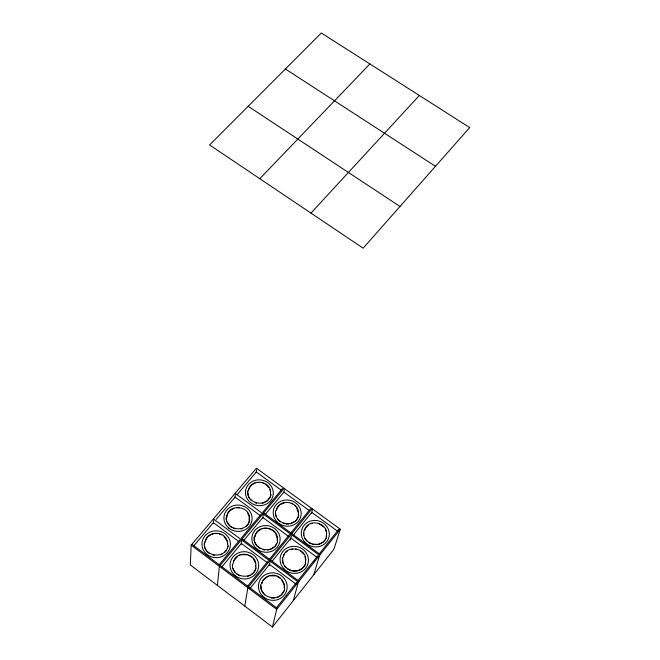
<?xml version="1.0" encoding="UTF-8"?>
<svg xmlns="http://www.w3.org/2000/svg" width="660" height="660" viewBox="0 0 660 660"><rect width="100%" height="100%" fill="white"/><g stroke="black" fill="none" stroke-linecap="round" stroke-linejoin="round"><path stroke-width="0.99" d="M227.626 543.328L227.617 544.682M191.202 545.143L190.294 564.952L272.464 627L333.844 549.351L340.329 529.237L256.435 468.22L191.202 545.143L276.688 609.361L272.464 627M204.254 543.345L204.765 547.553L206.019 550.143M204.839 543.056L205.037 541.712M213.328 523.611L213.592 520.525M326.378 535.738C329.455 522.868 307.906 517.324 304.532 530.194L305.679 527.81L308.484 524.964M217.396 585.42L219.392 566.321L284.105 488.342M226.19 517.324L226.363 520.105M226.792 517.028L226.751 517.366C227.221 502.417 252.582 505.725 249.092 520.319L249.142 519.973M305.473 561.94C308.542 547.264 284.839 544.038 283.156 557.32M298.444 513.521L298.295 514.825M228.154 545.053L227.576 547.825M234.976 497.904L235.339 494.86M277.365 539.36L277.2 540.688M275.451 512.193L275.616 510.823M270.567 493.168L270.41 494.455M260.766 585.667L260.939 584.232M255.841 565.736L255.667 567.088M254.125 538.024L254.306 536.63M232.353 564.391L232.543 567.262M232.972 564.118L233.508 561.437M247.69 491.84L247.863 490.487M248.465 490.24L248.416 490.594C250.288 477.667 272.036 480.587 270.509 493.523M241.197 544.343L241.618 541.365M256.204 472.717L256.649 469.714M249.645 520.418L248.028 524.271L246.139 526.391M244.786 606.103L247.879 587.722L312.073 508.687M262.688 518.298L263.2 515.344M256.179 567.517L254.546 571.494L251.468 574.596M276.235 510.584L277.068 508.101M283.742 492.772L284.336 489.86M269.338 565.447L269.948 562.419M277.687 541.126L277.34 542.487M282.521 557.527L282.983 563.178M290.416 540.045L291.349 536.052M298.765 515.27L297.908 517.885M326.477 535.409L326.164 536.695M284.212 588.39C285.755 582.904 279.807 574.645 272.762 575.215C269.445 575.182 266.137 576.592 263.959 579.101C262.21 580.915 260.593 587.202 262.441 581.419M284.699 588.803L284.344 590.205M305.563 561.627L305.233 562.939M303.996 530.021L303.748 535.549M311.545 513.183L312.312 510.221M270.542 496.237L270.955 494.563L270.014 497.5M255.263 535.111L254.859 536.737C256.724 523.421 278.883 526.441 277.291 539.69M293.337 600.6L298.345 582.095L213.395 518.974M227.997 546.134C225.753 558.929 204.617 557.452 204.254 544.434M226.933 516.054L227.296 514.784M205.012 542.041C206.654 530.244 226.075 530.508 227.411 542.322M313.797 574.72L319.555 555.398L235.133 493.334M338.085 531.325L338.695 529.411L319.3 553.814M326.098 538.494L326.7 536.869L324.588 540.845M283.808 591.558L284.419 589.908M283.412 556.331L284.592 553.897M298.51 516.268L296.381 520.204M277.406 542.157L275.236 546.158L270.484 549.392M276.499 509.66C279.691 497.665 299.813 501.616 298.361 513.868M255.865 568.59C252.326 580.42 232.765 577.855 232.394 565.513M233.467 561.759C236.701 549.409 257.425 553.327 255.783 566.049M249.332 521.425C245.751 532.867 226.669 530.392 226.223 518.38M248.762 489.34L249.942 487.022M205.384 540.746L207.479 537.248M283.882 591.253L281.201 595.056M276.878 543.469C272.209 553.847 254.669 550.481 254.183 539.105M255.725 534.204L257.227 531.968L260.469 529.477M270.08 497.145L267.473 500.767L262.383 503.316M234.003 560.497L237.625 556.38M227.815 513.554L229.342 511.351M325.52 539.385C319.671 549.029 302.791 543.683 303.592 532.43M283.173 592.523C277.546 601.937 261.245 597.787 260.832 586.822M263.06 580.519L264.875 578.416L268.488 576.254M297.305 518.752C291.761 527.654 276.119 523.735 275.534 513.232M277.662 507.309L279.419 505.321M226.289 550.382L224.367 552.552M269.387 498.333C263.835 507.061 248.292 503.316 247.739 492.855M313.492 562.378L314.762 560.777M276.688 609.361L340.329 529.237M276.449 607.72L296.67 582.285L296.15 584.232L269.544 564.407L249.876 588.654M298.097 580.486L317.897 555.571M247.665 586.105L268.051 561.008M269.495 559.235L289.468 534.666M290.878 532.925L310.439 508.852M272.266 561.058L290.87 538.114L317.311 557.576M293.576 534.781L311.759 512.366L337.21 530.896M221.504 567.344L241.329 543.419L266.83 562.386M244.068 540.111L262.828 517.481L288.989 536.737M265.551 514.189L283.891 492.071L309.078 510.411M219.186 564.721L239.745 539.971M241.197 538.222L261.335 513.975M262.754 512.259L282.48 488.507M193.446 546.232L213.411 522.654L238.648 541.423M216.175 519.395L235.075 497.062L260.155 515.518M237.163 494.596L256.311 471.991L281.209 490.124M310.967 213.106L419.339 95.469M259.801 178.712L369.88 63.954M285.409 552.808L287.447 550.985M250.759 485.983L251.708 485.059M323.598 541.852L318.524 544.475L312.642 544.409M295.391 521.202L290.301 523.784M208.469 536.275L210.796 534.732M230.307 510.403L233.871 508.348M280.046 595.98L277.406 597.366M280.483 504.496L284.245 502.895M252.78 484.25L255.214 483.046M250.198 575.355L247.385 576.394M238.837 555.662L240.133 555.101M220.555 554.788L221.925 554.194M310.909 523.726L312.238 523.331M261.748 528.924L263.092 528.528M212.091 534.179L213.452 533.783M240.974 528.998L242.385 528.577M269.849 575.842L275.542 575.899M291.258 549.318L292.652 549.079M267.597 550.069L269.065 549.821M241.502 554.697L247.178 554.763M256.542 482.666L257.911 482.443M274.477 598.059L271.441 598.034M214.855 533.544L217.709 533.585M288.857 524.032L285.896 523.99M264.478 528.297L267.308 528.338M236.602 507.738L239.423 507.779M260.692 482.493L262.07 482.757M295.49 549.112L296.893 549.384M263.134 549.747L264.611 550.028M213.13 555.142L214.615 555.423M291.514 570.801C295.812 571.923 300.721 570.57 303.625 567.146C304.606 566.626 306.562 561.173 305.258 564.44C304.425 566.164 303.138 567.658 301.57 568.771C294.071 574.39 281.721 568.144 282.43 558.624M255.131 502.78L256.542 503.225M283.024 523.256L284.443 523.71M268.702 528.602L272.547 530.343M235.059 528.916L229.886 526.177L226.735 521.458M219.112 533.849L221.752 534.872M263.398 483.169L264.668 483.747M291.126 503.398L292.405 503.976M319.151 523.834L323.746 526.977M311.215 543.956L308.583 542.569M290.07 570.339L287.422 568.928M248.539 555.2L252.161 557.411M276.92 576.337L280.566 578.581M238.573 575.239L239.943 575.866M260.345 548.674L256.88 545.935L254.71 542.207M285.392 68.995L435.484 166.304M248.176 106.293L399.985 206.481M263.686 512.944L320.248 554.515M242.137 538.915L299.054 581.196M191.953 544.261L277.414 608.446M265.848 484.457L268.727 487.311M280.417 521.887L277.349 518.818M300.762 551.141L303.732 554.119M236.123 573.515L237.286 574.447M209.071 553.278L206.893 551.306M294.698 505.543L295.672 506.509M307.411 541.654L304.73 538.23M250.387 499.513L251.402 500.528M273.644 531.209L274.626 532.199M286.242 568.004L284.295 565.777M224.045 536.473L227.056 541.01M264.635 594.908L261.368 589.99L260.824 585.362M281.572 579.595L284.072 584.562M253.143 558.418L255.593 563.327M235.084 572.451L232.914 568.656M296.522 507.581L298.337 512.548M275.476 533.288L277.274 538.345M248.803 497.178L249.513 498.391M247.508 512.68L249.076 516.367M325.314 529.229L326.254 531.77M304.994 556.578L305.621 560.596M269.94 489.67L270.493 492.22M275.674 514.948L276.053 516.302M248.251 495.899L247.739 491.486M254.323 540.837L254.174 537.694M227.452 541.992L227.584 543.659M326.477 533.09L326.51 534.418M284.27 585.932L284.295 587.317M275.517 511.846L275.467 513.579M249.257 517.679L249.265 518.999M469.706 127.57L363.14 248.176L209.599 144.961L321.313 33L469.706 127.57M208.271 555.398A14.264 13.447 2.9 0 0 230.422 545.218A14.264 13.447 2.9 0 0 209.88 532.166A14.264 13.447 2.9 0 0 208.271 555.398M235.067 575.553A14.322 13.604 7.6 0 0 258.431 567.946A14.322 13.604 7.6 0 0 239.547 552.42A14.322 13.604 7.6 0 0 235.067 575.553M262.292 595.749A14.405 13.753 13.7 0 0 286.547 590.914A14.405 13.753 13.7 0 0 269.602 573.078A14.405 13.753 13.7 0 0 262.292 595.749M228.838 528.14A14.107 13.184 6.3 0 0 251.864 520.847A14.107 13.184 6.3 0 0 233.302 505.741A14.107 13.184 6.3 0 0 228.838 528.14M256.888 548.971A14.173 13.324 10.6 0 0 279.914 541.555A14.173 13.324 10.6 0 0 261.146 526.292A14.173 13.324 10.6 0 0 256.888 548.971M283.932 568.829A14.256 13.464 15.8 0 0 307.873 564.127A14.256 13.464 15.8 0 0 290.994 546.604A14.256 13.464 15.8 0 0 283.932 568.829M250.387 502.458A13.959 12.919 8.8 0 0 273.091 495.338A13.959 12.919 8.8 0 0 254.636 480.488A13.959 12.919 8.8 0 0 250.387 502.458M276.977 521.771A14.033 13.051 12.7 0 0 300.572 517.283A14.033 13.051 12.7 0 0 283.99 500.263A14.033 13.051 12.7 0 0 276.977 521.771M305.135 542.454A14.116 13.184 17.1 0 0 328.762 537.884A14.116 13.184 17.1 0 0 311.957 520.674A14.116 13.184 17.1 0 0 305.135 542.454"/></g></svg>
